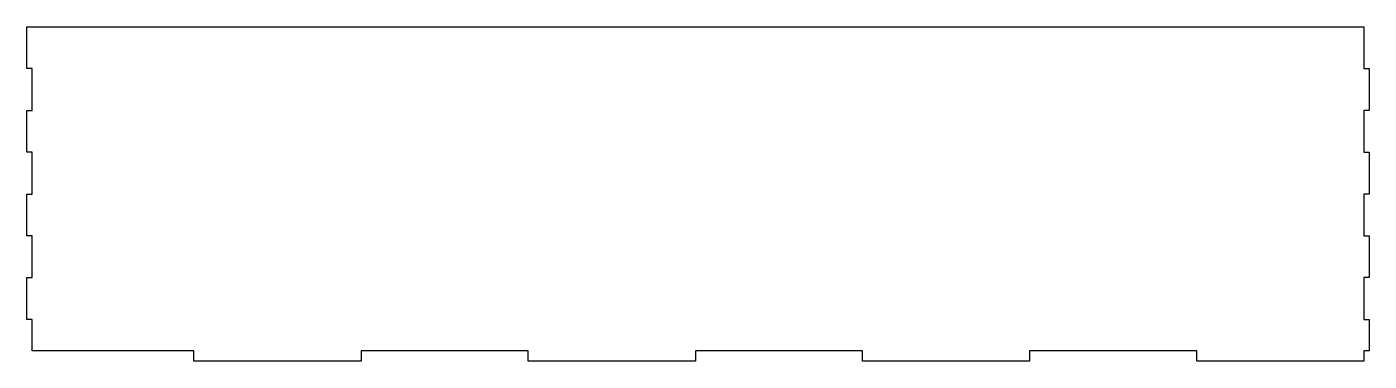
# Model space of a CAD drawing. Header units: inches. Extents: x 0 to 32.1, y 0 to 8.
import ezdxf

# ---------------------------------------------------------------- set-up
doc = ezdxf.new("R2010")
doc.units = ezdxf.units.IN
doc.header["$MEASUREMENT"] = 0

msp = doc.modelspace()

# ---------------------------------------------------------------- linework, layer by layer
at = {"color": 1}
msp.add_lwpolyline([(32, 8), (32, 7), (32.125, 7), (32.125, 6), (32, 6), (32, 5), (32.125, 5), (32.125, 4), (32, 4), (32, 3), (32.125, 3), (32.125, 2), (32, 2), (32, 1), (32.125, 1), (32.125, 0.25), (32, 0.25), (32, 0), (28, 0), (28, 0.25), (24, 0.25), (24, 0), (20, 0), (20, 0.25), (16, 0.25), (16, 0), (12, 0), (12, 0.25), (8, 0.25), (8, 0), (4, 0), (4, 0.25), (0.125, 0.25), (0.125, 1), (0, 1), (0, 2), (0.125, 2), (0.125, 3), (0, 3), (0, 4), (0.125, 4), (0.125, 5), (0, 5), (0, 6), (0.125, 6), (0.125, 7), (0, 7), (0, 8)], close=True, dxfattribs=at)

doc.saveas('drawing.dxf')
